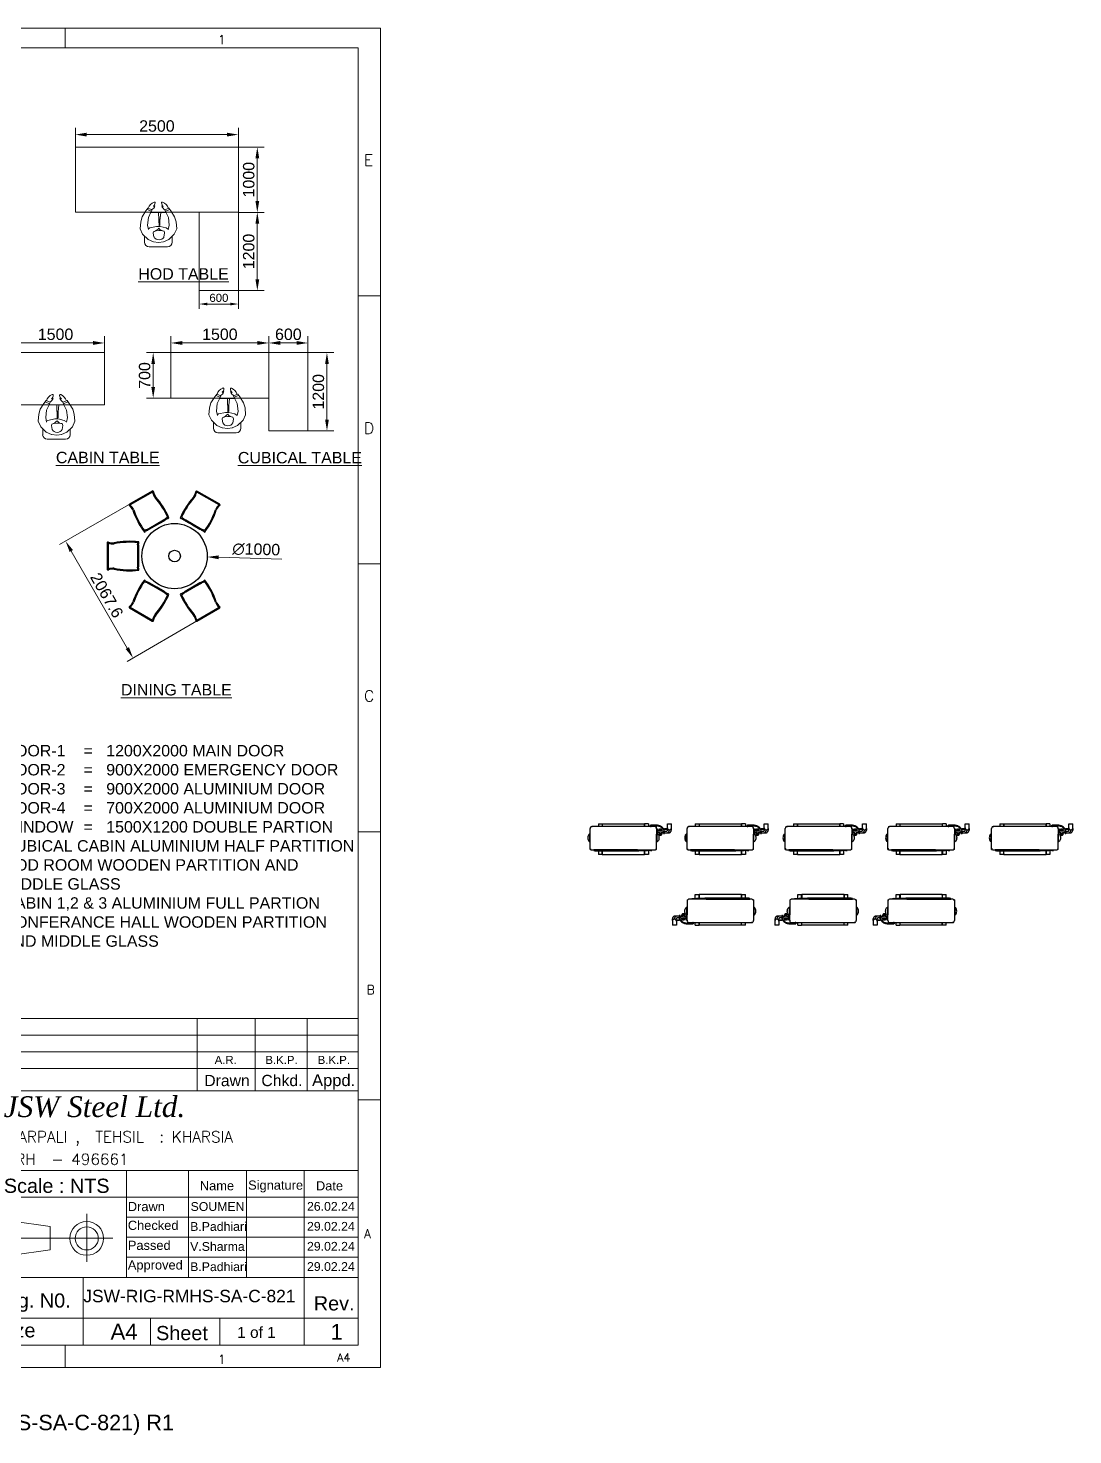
# Model space of a CAD drawing. Header units: millimetres. Extents: x 131588 to 171225, y -200198 to -177978.
# Drawn here: x 155209 to 171225, y -200198 to -178642 of the extents above; entities that cross this region are included whole.
import ezdxf
from ezdxf.enums import TextEntityAlignment as Align

# ---------------------------------------------------------------- set-up
doc = ezdxf.new("R2010")
doc.units = ezdxf.units.MM
doc.header["$MEASUREMENT"] = 0
doc.layers.get('0').update_dxf_attribs({"color": 255, "lineweight": 25})
doc.layers.add('ceco.net 142', color=7, linetype='Continuous')
doc.layers.add('Edges', color=7, linetype='Continuous')
for name, color, linetype, lineweight in [('DIM', 7, 'Continuous', 20), ('DIMLINE', 10, 'Continuous', 18), ('MAIN', 3, 'Continuous', 30), ('TEXT', 4, 'Continuous', 13), ('TEXT-1', 7, 'Continuous', 20)]:
    doc.layers.add(name, color=color, linetype=linetype, lineweight=lineweight)
doc.styles.add('ROMANS', font='romans.shx')
doc.styles.get("Standard").update_dxf_attribs({"font": ''})
doc.styles.add('STYLE3', font='')
doc.styles.get('Standard').set_extended_font_data('Arial')
doc.styles.get('STYLE3').set_extended_font_data('Arial')
doc.dimstyles.new('DIM-50', dxfattribs={"dimscale": 50, "dimtxt": 2.5, "dimasz": 2.5, "dimexe": 1.5, "dimexo": 0.05, "dimgap": 0.6, "dimtad": 1, "dimzin": 9, "dimdsep": 46, "dimtxsty": 'Standard', "dimcen": 0, "dimclrd": 32, "dimclre": 32, "dimadec": 0, "dimazin": 0, "dimtp": 0.1, "dimtm": 0.1, "dimtfac": 0.71, "dimtofl": 0, "dimtmove": 1, "dimatfit": 3, "dimfxl": 1, "dimtolj": 1, "dimtzin": 7, "dimlwd": -1, "dimlwe": -1, "dimarcsym": 1})
doc.dimstyles.new('DIM-50$0', dxfattribs={"dimscale": 50, "dimtxt": 2.5, "dimasz": 2.5, "dimexe": 1.5, "dimexo": 0.05, "dimgap": 0.6, "dimtad": 1, "dimzin": 9, "dimdsep": 46, "dimtxsty": 'Standard', "dimcen": 0, "dimclrd": 32, "dimclre": 32, "dimadec": 0, "dimazin": 0, "dimtp": 0.1, "dimtm": 0.1, "dimtfac": 0.71, "dimtofl": 0, "dimtmove": 1, "dimatfit": 3, "dimfxl": 1, "dimtolj": 1, "dimtzin": 7, "dimlwd": -1, "dimlwe": -1, "dimarcsym": 1})
doc.dimstyles.new('DIM-50$3', dxfattribs={"dimscale": 50, "dimtxt": 2.5, "dimasz": 2.5, "dimexe": 1.5, "dimexo": 0.05, "dimgap": 0.6, "dimtad": 1, "dimzin": 9, "dimdsep": 46, "dimtxsty": 'Standard', "dimcen": 0, "dimclrd": 32, "dimclre": 32, "dimadec": 0, "dimazin": 0, "dimtp": 0.1, "dimtm": 0.1, "dimtfac": 0.71, "dimtofl": 0, "dimtmove": 1, "dimatfit": 3, "dimfxl": 1, "dimtolj": 1, "dimtzin": 7, "dimlwd": -1, "dimlwe": -1, "dimarcsym": 1})

# ---------------------------------------------------------------- blocks, each defined once
blk = doc.blocks.new('A4 SHEET')
at = {"layer": 'DIM'}
for p, q in [((15345.1, 1232.7), (13489.3, 1232.7)), ((15035.8, 1232.7), (15035.8, 1213.4)), ((15345.1, 1232.7), (15318.6, 1232.7)), ((15345.1, 1232.7), (15345.1, 1206.2)), ((15345.1, -79.6), (15345.1, 1232.7)), ((13509.2, 1213.4), (15323, 1213.4)), ((15323, -57.5), (15323, 1213.4)), ((15323, 970.3), (15345.1, 970.3)), ((15323, 707.8), (15345.1, 707.8)), ((15323, 445.4), (15345.1, 445.4)), ((15323, 262.4), (14605.3, 262.4)), ((15165.3, 191.4), (15165.3, 262.4)), ((15222, 191.4), (15222, 262.4)), ((15273.2, 191.4), (15273.2, 262.4)), ((15323, 246), (14605.3, 246)), ((15323, 229.7), (14605.3, 229.7)), ((15323, 213.3), (14605.3, 213.3)), ((15323, 191.4), (14605.3, 191.4)), ((15323, 182.9), (15345.1, 182.9)), ((15135.9, 113.5), (14967.3, 113.5)), ((15096, 8.7), (15096, 113.5)), ((15323, 113.5), (15135.9, 113.5)), ((15156.8, 8.7), (15156.8, 113.5)), ((15213.5, 8.7), (15213.5, 113.5)), ((15270.3, 8.7), (15270.3, 113.5)), ((15323, 87.3), (14967.3, 87.3)), ((15057, 71.2), (15057, 24.1)), ((15021.2, 58.5), (14984.3, 63.8)), ((15021.2, 35.9), (15021.2, 58.5)), ((15323, 67.7), (15096, 67.7)), ((14980.8, 47.2), (15082.7, 47.2)), ((15323, 48.1), (15096, 48.1)), ((15021.2, 35.9), (14984.3, 30.6)), ((15323, 28.6), (15096, 28.6)), ((15323, 8.7), (14967.3, 8.7)), ((15053.6, 8.7), (15053.6, -57.5)), ((15270.3, 8.7), (15270.3, -57.5)), ((15323, -31.3), (14967.3, -31.3)), ((15119.6, -31.3), (15119.6, -57.5)), ((15187.4, -57.5), (15187.4, -31.3)), ((15345.1, -79.6), (15345.1, -53)), ((15323, -57.5), (13509.2, -57.5)), ((15035.8, -57.5), (15035.8, -79.6)), ((13489.3, -79.6), (15345.1, -79.6)), ((15345.1, -79.6), (15318.6, -79.6))]:
    blk.add_line(p, q, dxfattribs=at)
blk.add_lwpolyline([(15323, 177.9), (15323, -57.5), (14605.3, -57.5), (14605.3, 262.4)], dxfattribs=at)
for radius in [16.6, 11.3]:
    blk.add_circle((15057, 47), radius, dxfattribs=at)
at = {"layer": 'DIM', "style": 'ROMANS'}
for s, height, p in [('1', 8.84, (15185.5, 1214.3)), ('E', 11, (15328.8, 1094.5)), ('D', 11, (15328.8, 832)), ('C', 11, (15328.8, 569.6)), ('B', 8.84, (15331.4, 283.5)), ('A', 8.84, (15328.8, 44.7)), ('1', 8.84, (15185.5, -78.6)), ('A4', 7.95, (15302.5, -76.1))]:
    blk.add_text(s, height=height, dxfattribs=at).set_placement(p, align=Align.BOTTOM_LEFT)
at = {"layer": 'DIM'}
for s, height, p in [('Appd.', 11.58, (15277.9, 196.2)), ('Scale : NTS', 13.901, (14975.8, 91.6)), ('Name', 9.01, (15167.9, 94.1)), ('Signature', 9.01, (15215.2, 94.7)), ('Date', 9.01, (15281.7, 94)), ('Drawn', 9.01, (15097.3, 73.7)), ('Checked', 9.01, (15097.3, 55.3)), ('Passed', 9.01, (15097.3, 35.7)), ('Approved', 9.01, (15097.3, 16.5)), ('Drg. N0.', 13.9, (14969, -20.8)), ('Rev.', 13.9, (15279.6, -23.6)), ('Size', 13.9, (14969, -50)), ('A4', 15.45, (15080.4, -52.1)), ('Sheet', 13.9, (15125, -52.7)), ('1 of 1', 10.81, (15204.5, -50.5))]:
    blk.add_text(s, height=height, dxfattribs=at).set_placement(p)
at = {"layer": 'DIM', "ltscale": 100, "insert": (15172.2, 207.2), "char_height": 11.05, "width": 45.462, "attachment_point": 1}
blk.add_mtext('Drawn', dxfattribs=at)
at = {"layer": 'DIM', "ltscale": 100, "insert": (15228.2, 207.2), "char_height": 11.05, "width": 41.762, "attachment_point": 1, "style": 'STYLE3'}
blk.add_mtext('Chkd.', dxfattribs=at)
at = {"layer": 'DIMLINE', "attachment_point": 1}
for s, insert, char_height, width in [('{\\fRomantic|b0|i1|c2|p2;JSW\\fRomantic|b0|i0|c2|p2; \\fRomantic|b0|i1|c2|p2;Steel Ltd.}', (14975.6, 186.2), 20.307, 204.25), ('{\\Fromand|c0; VILLAGE & POST : NAHARPALI ,  TEHSIL  : KHARSIA}', (14814.2, 152), 10.934, 471.047), ('{\\Fromand|c0; RAIGARH  - 496661}', (14939.2, 130), 10.934, 471.047)]:
    blk.add_mtext(s, dxfattribs=dict(at, insert=insert, char_height=char_height, width=width))
blk = doc.blocks.new('rr')
at = {"layer": 'TEXT', "color": 7}
for p, q in [((298029, -105618), (298123, -105618)), ((298150, -105588), (298068, -105672)), ((298235, -105548), (298150, -105588)), ((298235, -105548), (298342, -105558)), ((298342, -105558), (298419, -105581)), ((298419, -105581), (298507, -105638)), ((297959, -105688), (297959, -105970)), ((298034, -105756), (298024, -105833)), ((298034, -105909), (298024, -105833)), ((298068, -105672), (298034, -105754)), ((298108, -105761), (298170, -105751)), ((298170, -105751), (298189, -105757)), ((298290, -105665), (298221, -105679)), ((298247, -105698), (298235, -105676)), ((298270, -105803), (298247, -105698)), ((298270, -105856), (298270, -105803)), ((298270, -105841), (298486, -105833)), ((298406, -105676), (298290, -105665)), ((298382, -105837), (298382, -105855)), ((298488, -105716), (298406, -105676)), ((298486, -105945), (298486, -105716)), ((298525, -105734), (298488, -105716)), ((298532, -105656), (298504, -105724)), ((298507, -105638), (298551, -105669)), ((298551, -105669), (298525, -105734)), ((298029, -106041), (298117, -106041)), ((298068, -105988), (298034, -105906)), ((298150, -106073), (298068, -105988)), ((298108, -105915), (298170, -105925)), ((298170, -105925), (298198, -105916)), ((298290, -105996), (298221, -105982)), ((298225, -105983), (298247, -105949)), ((298247, -105949), (298270, -105856)), ((298270, -105843), (298486, -105866)), ((298359, -105853), (298285, -105853)), ((298406, -105985), (298290, -105996)), ((298488, -105944), (298406, -105985)), ((298419, -106079), (298507, -106022)), ((298525, -105927), (298488, -105944)), ((298532, -106004), (298504, -105937)), ((298507, -106022), (298551, -105991)), ((298551, -105991), (298525, -105927)), ((298235, -106112), (298150, -106073)), ((298235, -106112), (298342, -106103)), ((298342, -106103), (298419, -106079))]:
    blk.add_line(p, q, dxfattribs=at)
for centre, major_axis, start_param, end_param in [((298029, -105688), (49.8, 49.8), 0.785398, 2.356194), ((298155, -105840), (63.7, -63.7), 2.898963, 4.955018), ((297966, -105849), (171, 171), -1.068373, -0.39635), ((298371, -105697), (135, 135), 2.703582, 3.183333), ((298315, -105931), (83.5, 83.5), 1.454362, 2.231901), ((298620, -105679), (73.6, 73.6), 2.838638, 3.585677), ((298505, -105817), (105, 105), -0.421869, 0.489767), ((298572, -105768), (11.6, 11.6), -1.392775, 0.371356), ((298637, -105702), (55.2, 55.2), 3.067512, 3.856448), ((298633, -105768), (8.31, 8.31), 3.856448, 5.861316), ((298029, -105970), (49.8, -49.8), 3.926991, 5.497787), ((298619, -105979), (73.6, -73.6), 2.697508, 3.444547), ((298504, -105841), (105, -105), 5.793418, 6.705054), ((298636, -105956), (55.2, -55.2), 2.426738, 3.215673), ((298571, -105890), (11.6, -11.6), 5.911829, 7.67596), ((298632, -105890), (8.31, -8.31), 0.421869, 2.426738)]:
    blk.add_ellipse(centre, major_axis=major_axis, ratio=1, start_param=start_param, end_param=end_param, dxfattribs=at)
blk = doc.blocks.new('*D627')
at = {"layer": 'Defpoints', "color": 0, "ltscale": 100, "transparency": 16777216}
for p in [(158433, -180274), (155933, -180465), (158433, -180465)]:
    blk.add_point(p, dxfattribs=at)
at = {"layer": 'DIMLINE', "color": 32, "linetype": 'ByBlock', "ltscale": 100, "transparency": 16777216}
for p, q in [((155933, -180461), (155933, -180169)), ((158433, -180461), (158433, -180169)), ((156108, -180274), (158258, -180274))]:
    blk.add_line(p, q, dxfattribs=at)
at = {"layer": 'DIMLINE', "color": 32, "ltscale": 100, "transparency": 16777216}
for points in [[(156108, -180245), (156108, -180303), (155933, -180274)], [(158258, -180245), (158258, -180303), (158433, -180274)]]:
    blk.add_solid(points, dxfattribs=at)
at = {"layer": 'DIMLINE', "color": 0, "ltscale": 100, "transparency": 16777216, "insert": (157183, -180143), "char_height": 175, "attachment_point": 5}
blk.add_mtext('\\A1;2500', dxfattribs=at)
blk = doc.blocks.new('*D628')
at = {"layer": 'Defpoints', "color": 0, "ltscale": 100, "transparency": 16777216}
for p in [(158433, -180465), (158433, -181465), (158722, -181465)]:
    blk.add_point(p, dxfattribs=at)
at = {"layer": 'DIMLINE', "color": 32, "linetype": 'ByBlock', "ltscale": 100, "transparency": 16777216}
for p, q in [((158437, -180465), (158827, -180465)), ((158722, -180640), (158722, -181290)), ((158437, -181465), (158827, -181465))]:
    blk.add_line(p, q, dxfattribs=at)
at = {"layer": 'DIMLINE', "color": 32, "ltscale": 100, "transparency": 16777216}
for points in [[(158693, -180640), (158752, -180640), (158722, -180465)], [(158693, -181290), (158752, -181290), (158722, -181465)]]:
    blk.add_solid(points, dxfattribs=at)
at = {"layer": 'DIMLINE', "color": 0, "ltscale": 100, "transparency": 16777216, "insert": (158591, -180965), "char_height": 175, "attachment_point": 5, "rotation": 90}
blk.add_mtext('\\A1;1000', dxfattribs=at)
blk = doc.blocks.new('*D629')
at = {"layer": 'Defpoints', "color": 0, "ltscale": 100, "transparency": 16777216}
for p in [(158433, -181465), (158433, -182665), (158722, -182665)]:
    blk.add_point(p, dxfattribs=at)
at = {"layer": 'DIMLINE', "color": 32, "linetype": 'ByBlock', "ltscale": 100, "transparency": 16777216}
for p, q in [((158437, -181465), (158827, -181465)), ((158722, -181640), (158722, -182490)), ((158437, -182665), (158827, -182665))]:
    blk.add_line(p, q, dxfattribs=at)
at = {"layer": 'DIMLINE', "color": 32, "ltscale": 100, "transparency": 16777216}
for points in [[(158693, -181640), (158752, -181640), (158722, -181465)], [(158693, -182490), (158752, -182490), (158722, -182665)]]:
    blk.add_solid(points, dxfattribs=at)
at = {"layer": 'DIMLINE', "color": 0, "ltscale": 100, "transparency": 16777216, "insert": (158591, -182065), "char_height": 175, "attachment_point": 5, "rotation": 90}
blk.add_mtext('\\A1;1200', dxfattribs=at)
blk = doc.blocks.new('*D630')
at = {"layer": 'Defpoints', "color": 0, "ltscale": 100, "transparency": 16777216}
for p in [(157833, -182665), (158433, -182665), (157833, -182870)]:
    blk.add_point(p, dxfattribs=at)
at = {"layer": 'DIMLINE', "color": 32, "linetype": 'ByBlock', "ltscale": 100, "transparency": 16777216}
for p, q in [((157833, -182667), (157833, -182945)), ((158433, -182667), (158433, -182945)), ((158308, -182870), (157958, -182870))]:
    blk.add_line(p, q, dxfattribs=at)
at = {"layer": 'DIMLINE', "color": 32, "ltscale": 100, "transparency": 16777216}
for points in [[(157958, -182849), (157958, -182891), (157833, -182870)], [(158308, -182849), (158308, -182891), (158433, -182870)]]:
    blk.add_solid(points, dxfattribs=at)
at = {"layer": 'DIMLINE', "color": 0, "ltscale": 100, "transparency": 16777216, "insert": (158133, -182776), "char_height": 125, "attachment_point": 5}
blk.add_mtext('\\A1;600', dxfattribs=at)
blk = doc.blocks.new('*D634')
at = {"layer": 'Defpoints', "color": 0, "ltscale": 100, "transparency": 16777216}
for p in [(154879, -183615), (156379, -183467), (156379, -183615)]:
    blk.add_point(p, dxfattribs=at)
at = {"layer": 'DIMLINE', "color": 32, "linetype": 'ByBlock', "ltscale": 100, "transparency": 16777216}
for p, q in [((154879, -183611), (154879, -183362)), ((156379, -183611), (156379, -183362)), ((155054, -183467), (156204, -183467))]:
    blk.add_line(p, q, dxfattribs=at)
at = {"layer": 'DIMLINE', "color": 32, "ltscale": 100, "transparency": 16777216}
for points in [[(155054, -183437), (155054, -183496), (154879, -183467)], [(156204, -183437), (156204, -183496), (156379, -183467)]]:
    blk.add_solid(points, dxfattribs=at)
at = {"layer": 'DIMLINE', "color": 0, "ltscale": 100, "transparency": 16777216, "insert": (155629, -183335), "char_height": 175, "attachment_point": 5}
blk.add_mtext('\\A1;1500', dxfattribs=at)
blk = doc.blocks.new('*D636')
at = {"layer": 'Defpoints', "color": 0, "ltscale": 100, "transparency": 16777216}
for p in [(159498, -183615), (159498, -184815), (159790, -184815)]:
    blk.add_point(p, dxfattribs=at)
at = {"layer": 'DIMLINE', "color": 32, "linetype": 'ByBlock', "ltscale": 100, "transparency": 16777216}
for p, q in [((159502, -183615), (159895, -183615)), ((159790, -183790), (159790, -184640)), ((159502, -184815), (159895, -184815))]:
    blk.add_line(p, q, dxfattribs=at)
at = {"layer": 'DIMLINE', "color": 32, "ltscale": 100, "transparency": 16777216}
for points in [[(159761, -183790), (159819, -183790), (159790, -183615)], [(159761, -184640), (159819, -184640), (159790, -184815)]]:
    blk.add_solid(points, dxfattribs=at)
at = {"layer": 'DIMLINE', "color": 0, "ltscale": 100, "transparency": 16777216, "insert": (159659, -184215), "char_height": 175, "attachment_point": 5, "rotation": 90}
blk.add_mtext('\\A1;1200', dxfattribs=at)
blk = doc.blocks.new('*D637')
at = {"layer": 'Defpoints', "color": 0, "ltscale": 100, "transparency": 16777216}
for p in [(158898, -183467), (158898, -183615), (159498, -183615)]:
    blk.add_point(p, dxfattribs=at)
at = {"layer": 'DIMLINE', "color": 32, "linetype": 'ByBlock', "ltscale": 100, "transparency": 16777216}
for p, q in [((158898, -183611), (158898, -183362)), ((159498, -183611), (159498, -183362)), ((159323, -183467), (159073, -183467))]:
    blk.add_line(p, q, dxfattribs=at)
at = {"layer": 'DIMLINE', "color": 32, "ltscale": 100, "transparency": 16777216}
for points in [[(159073, -183437), (159073, -183496), (158898, -183467)], [(159323, -183437), (159323, -183496), (159498, -183467)]]:
    blk.add_solid(points, dxfattribs=at)
at = {"layer": 'DIMLINE', "color": 0, "ltscale": 100, "transparency": 16777216, "insert": (159198, -183335), "char_height": 175, "attachment_point": 5}
blk.add_mtext('\\A1;600', dxfattribs=at)
blk = doc.blocks.new('*D638')
at = {"layer": 'Defpoints', "color": 0, "ltscale": 100, "transparency": 16777216}
for p in [(157398, -183467), (157398, -183615), (158898, -183615)]:
    blk.add_point(p, dxfattribs=at)
at = {"layer": 'DIMLINE', "color": 32, "linetype": 'ByBlock', "ltscale": 100, "transparency": 16777216}
for p, q in [((157398, -183611), (157398, -183362)), ((158898, -183611), (158898, -183362)), ((158723, -183467), (157573, -183467))]:
    blk.add_line(p, q, dxfattribs=at)
at = {"layer": 'DIMLINE', "color": 32, "ltscale": 100, "transparency": 16777216}
for points in [[(157573, -183437), (157573, -183496), (157398, -183467)], [(158723, -183437), (158723, -183496), (158898, -183467)]]:
    blk.add_solid(points, dxfattribs=at)
at = {"layer": 'DIMLINE', "color": 0, "ltscale": 100, "transparency": 16777216, "insert": (158148, -183335), "char_height": 175, "attachment_point": 5}
blk.add_mtext('\\A1;1500', dxfattribs=at)
blk = doc.blocks.new('*D639')
at = {"layer": 'Defpoints', "color": 0, "ltscale": 100, "transparency": 16777216}
for p in [(157398, -183615), (157126, -184315), (157398, -184315)]:
    blk.add_point(p, dxfattribs=at)
at = {"layer": 'DIMLINE', "color": 32, "linetype": 'ByBlock', "ltscale": 100, "transparency": 16777216}
for p, q in [((157395, -183615), (157021, -183615)), ((157126, -183790), (157126, -184140)), ((157395, -184315), (157021, -184315))]:
    blk.add_line(p, q, dxfattribs=at)
at = {"layer": 'DIMLINE', "color": 32, "ltscale": 100, "transparency": 16777216}
for points in [[(157097, -183790), (157155, -183790), (157126, -183615)], [(157097, -184140), (157155, -184140), (157126, -184315)]]:
    blk.add_solid(points, dxfattribs=at)
at = {"layer": 'DIMLINE', "color": 0, "ltscale": 100, "transparency": 16777216, "insert": (156995, -183965), "char_height": 175, "attachment_point": 5, "rotation": 90}
blk.add_mtext('\\A1;700', dxfattribs=at)
blk = doc.blocks.new('*D670')
at = {"layer": 'Defpoints', "color": 0, "ltscale": 100, "transparency": 16777216}
for p in [(156955, -186718), (157954, -186746)]:
    blk.add_point(p, dxfattribs=at)
at = {"layer": 'DIMLINE', "color": 32, "linetype": 'ByBlock', "ltscale": 100, "transparency": 16777216}
blk.add_line((159100, -186778), (158129, -186751), dxfattribs=at)
at = {"layer": 'DIMLINE', "color": 32, "ltscale": 100, "transparency": 16777216}
blk.add_solid([(158130, -186722), (158128, -186780), (157954, -186746)], dxfattribs=at)
at = {"layer": 'DIMLINE', "color": 0, "ltscale": 100, "transparency": 16777216, "insert": (158706, -186631), "char_height": 175, "attachment_point": 5, "rotation": 358.4104}
blk.add_mtext('\\A1;∅1000', dxfattribs=at)
blk = doc.blocks.new('*D671')
at = {"layer": 'Defpoints', "color": 0, "ltscale": 100, "transparency": 16777216}
for p in [(156787, -185924), (155783, -186503), (157821, -187714)]:
    blk.add_point(p, dxfattribs=at)
at = {"layer": 'DIMLINE', "color": 32, "linetype": 'ByBlock', "ltscale": 100, "transparency": 16777216}
for p, q in [((156784, -185925), (155692, -186556)), ((156729, -188142), (155871, -186655)), ((157818, -187716), (156726, -188346))]:
    blk.add_line(p, q, dxfattribs=at)
at = {"layer": 'DIMLINE', "color": 32, "ltscale": 100, "transparency": 16777216}
for points in [[(155896, -186640), (155845, -186669), (155783, -186503)], [(156755, -188128), (156704, -188157), (156817, -188294)]]:
    blk.add_solid(points, dxfattribs=at)
at = {"layer": 'DIMLINE', "color": 0, "ltscale": 100, "transparency": 16777216, "insert": (156414, -187333), "char_height": 175, "attachment_point": 5, "rotation": 300}
blk.add_mtext('\\A1;2067.6', dxfattribs=at)
blk = doc.blocks.new('Condenser With Base pl')
at = {"layer": 'Edges'}
for p, q in [((161, 278), (157, 274)), ((166, 279), (161, 278)), ((166, 275), (166, 279)), ((166, 279), (170, 279)), ((166, 270), (166, 275)), ((166, 275), (170, 275)), ((171, 339), (170, 334)), ((170, 279), (170, 334)), ((170, 275), (170, 279)), ((170, 270), (170, 275)), ((173, 344), (171, 339)), ((176, 348), (173, 344)), ((176, 354), (176, 348)), ((176, 354), (190, 354)), ((180, 351), (176, 348)), ((176, 348), (176, 348)), ((185, 353), (180, 351)), ((190, 354), (185, 353)), ((250, 354), (190, 354)), ((250, 379), (287, 379)), ((250, 379), (250, 354)), ((287, 354), (250, 354)), ((287, 379), (287, 354)), ((288, 354), (287, 354)), ((288, 379), (702, 379)), ((288, 379), (288, 354)), ((702, 354), (288, 354)), ((702, 379), (702, 354)), ((703, 354), (702, 354)), ((740, 379), (703, 379)), ((703, 354), (703, 379)), ((740, 354), (703, 354)), ((740, 379), (740, 354)), ((759, 354), (740, 354)), ((759, 364), (760, 365)), ((759, 364), (759, 364)), ((759, 363), (759, 364)), ((759, 364), (759, 354)), ((760, 362), (759, 363)), ((759, 354), (765, 354)), ((760, 365), (761, 366)), ((760, 365), (760, 365)), ((760, 361), (760, 362)), ((761, 360), (760, 361)), ((760, 361), (760, 361)), ((760, 361), (761, 361)), ((761, 366), (761, 366)), ((828, 366), (761, 366)), ((761, 361), (761, 360)), ((761, 360), (761, 360)), ((761, 360), (762, 360)), ((762, 360), (761, 360)), ((762, 366), (763, 365)), ((762, 359), (762, 360)), ((762, 360), (763, 360)), ((762, 360), (762, 360)), ((763, 359), (762, 359)), ((763, 359), (763, 360)), ((763, 360), (763, 360)), ((763, 360), (764, 360)), ((763, 360), (765, 360)), ((765, 360), (765, 354)), ((765, 360), (765, 360)), ((828, 360), (765, 360)), ((800, 354), (765, 354)), ((814, 354), (800, 354)), ((805, 353), (800, 354)), ((810, 351), (805, 353)), ((814, 348), (810, 351)), ((814, 354), (814, 348)), ((817, 344), (814, 348)), ((814, 348), (814, 348)), ((819, 339), (817, 344)), ((820, 334), (819, 339)), ((820, 329), (820, 334)), ((820, 329), (828, 329)), ((820, 329), (820, 279)), ((820, 275), (820, 279)), ((820, 279), (824, 279)), ((820, 270), (820, 275)), ((824, 275), (820, 275)), ((824, 275), (824, 279)), ((824, 279), (829, 278)), ((824, 270), (824, 275)), ((828, 366), (828, 366)), ((828, 365), (828, 366)), ((828, 366), (833, 366)), ((828, 364), (828, 365)), ((828, 365), (828, 365)), ((828, 364), (828, 364)), ((828, 363), (828, 364)), ((828, 362), (828, 363)), ((828, 361), (828, 362)), ((828, 361), (828, 361)), ((828, 360), (828, 361)), ((828, 360), (828, 360)), ((828, 360), (828, 360)), ((828, 360), (828, 360)), ((828, 360), (832, 360)), ((828, 329), (829, 329)), ((829, 329), (829, 329)), ((829, 329), (829, 328)), ((829, 328), (830, 328)), ((829, 278), (830, 277)), ((830, 328), (830, 327)), ((830, 327), (830, 327)), ((830, 319), (830, 327)), ((830, 319), (830, 319)), ((830, 317), (830, 319)), ((830, 317), (830, 317)), ((830, 308), (830, 317)), ((848, 308), (830, 308)), ((830, 308), (830, 290)), ((830, 281), (830, 290)), ((848, 290), (830, 290)), ((830, 281), (830, 281)), ((830, 279), (830, 281)), ((830, 279), (830, 279)), ((830, 277), (830, 279)), ((830, 277), (833, 274)), ((832, 360), (837, 359)), ((833, 366), (837, 365)), ((837, 365), (842, 364)), ((837, 359), (841, 358)), ((841, 358), (844, 357)), ((842, 364), (846, 363)), ((843, 320), (843, 321)), ((843, 321), (844, 321)), ((843, 315), (843, 320)), ((843, 315), (844, 314)), ((843, 315), (843, 315)), ((843, 283), (843, 277)), ((843, 283), (844, 283)), ((843, 283), (843, 283)), ((843, 277), (843, 277)), ((843, 277), (844, 277)), ((844, 357), (848, 356)), ((844, 321), (850, 329)), ((848, 309), (844, 314)), ((848, 289), (844, 283)), ((844, 277), (850, 268)), ((846, 363), (850, 362)), ((848, 356), (852, 355)), ((848, 322), (849, 324)), ((848, 321), (848, 322)), ((848, 322), (848, 322)), ((848, 321), (849, 320)), ((848, 309), (848, 308)), ((850, 306), (848, 309)), ((848, 308), (848, 305)), ((851, 290), (848, 290)), ((848, 289), (848, 290)), ((848, 283), (848, 289)), ((849, 282), (848, 283)), ((849, 324), (850, 325)), ((849, 324), (849, 324)), ((849, 320), (850, 318)), ((850, 280), (849, 282)), ((850, 362), (855, 360)), ((850, 329), (851, 329)), ((850, 325), (851, 327)), ((850, 325), (850, 325)), ((850, 318), (851, 317)), ((850, 306), (851, 306)), ((851, 279), (850, 280)), ((851, 329), (864, 329)), ((851, 327), (853, 328)), ((851, 327), (851, 327)), ((851, 317), (853, 316)), ((864, 306), (851, 306)), ((853, 278), (851, 279)), ((852, 355), (856, 353)), ((853, 328), (855, 328)), ((853, 316), (855, 315)), ((855, 277), (853, 278)), ((855, 360), (859, 358)), ((855, 328), (857, 329)), ((855, 315), (857, 315)), ((855, 292), (857, 292)), ((857, 277), (855, 277)), ((856, 353), (859, 351)), ((857, 329), (860, 328)), ((857, 315), (860, 315)), ((857, 292), (860, 292)), ((860, 277), (857, 277)), ((859, 358), (862, 356)), ((859, 351), (863, 349)), ((860, 328), (862, 328)), ((860, 315), (862, 316)), ((862, 278), (860, 277)), ((862, 356), (866, 354)), ((862, 328), (864, 327)), ((862, 316), (864, 317)), ((864, 279), (862, 278)), ((863, 349), (864, 348)), ((866, 290), (863, 290)), ((864, 348), (865, 347)), ((864, 329), (864, 329)), ((864, 329), (871, 321)), ((864, 327), (864, 327)), ((864, 327), (865, 325)), ((864, 317), (865, 318)), ((866, 309), (864, 306)), ((864, 306), (864, 306)), ((865, 280), (864, 279)), ((864, 268), (871, 277)), ((865, 347), (866, 346)), ((865, 325), (866, 324)), ((865, 325), (865, 325)), ((865, 318), (866, 320)), ((866, 282), (865, 280)), ((866, 354), (868, 353)), ((866, 346), (867, 345)), ((866, 324), (866, 324)), ((866, 324), (866, 322)), ((866, 321), (866, 322)), ((866, 322), (866, 322)), ((866, 320), (866, 321)), ((871, 314), (866, 309)), ((866, 309), (866, 308)), ((888, 308), (866, 308)), ((866, 308), (866, 305)), ((866, 289), (866, 290)), ((888, 290), (866, 290)), ((871, 283), (866, 289)), ((866, 283), (866, 289)), ((866, 283), (866, 282)), ((867, 345), (868, 344)), ((868, 353), (869, 352)), ((868, 344), (869, 343)), ((869, 352), (870, 351)), ((869, 343), (870, 342)), ((870, 351), (871, 350)), ((870, 342), (871, 341)), ((871, 350), (872, 348)), ((871, 341), (872, 340)), ((871, 321), (871, 321)), ((871, 321), (871, 320)), ((871, 315), (871, 320)), ((871, 315), (871, 314)), ((871, 315), (871, 315)), ((871, 283), (871, 283)), ((871, 283), (871, 283)), ((871, 283), (871, 277)), ((871, 277), (871, 277)), ((871, 277), (871, 277)), ((872, 348), (873, 347)), ((872, 340), (872, 339)), ((872, 339), (873, 338)), ((873, 347), (874, 346)), ((873, 338), (874, 337)), ((874, 346), (875, 345)), ((874, 337), (876, 334)), ((875, 345), (876, 344)), ((876, 344), (877, 343)), ((876, 334), (878, 332)), ((877, 343), (878, 341)), ((878, 341), (879, 340)), ((878, 332), (880, 330)), ((879, 340), (880, 338)), ((880, 338), (882, 336)), ((880, 330), (882, 329)), ((882, 336), (883, 335)), ((882, 329), (885, 327)), ((883, 335), (885, 334)), ((885, 334), (887, 333)), ((885, 327), (887, 326)), ((887, 333), (889, 332)), ((887, 326), (890, 325)), ((888, 312), (888, 312)), ((888, 312), (889, 312)), ((888, 311), (888, 312)), ((888, 311), (888, 311)), ((888, 311), (888, 308)), ((888, 308), (888, 308)), ((888, 290), (888, 308)), ((888, 286), (888, 290)), ((888, 286), (888, 286)), ((888, 286), (889, 285)), ((888, 286), (888, 286)), ((888, 286), (888, 286)), ((889, 332), (891, 331)), ((889, 312), (897, 312)), ((889, 312), (889, 312)), ((889, 312), (889, 312)), ((889, 285), (897, 285)), ((889, 285), (889, 285)), ((889, 285), (889, 285)), ((890, 325), (893, 325)), ((891, 331), (893, 331)), ((893, 331), (896, 331)), ((893, 325), (896, 325)), ((895, 329), (895, 330)), ((895, 330), (896, 330)), ((895, 328), (895, 329)), ((895, 328), (895, 328)), ((895, 327), (895, 328)), ((895, 326), (895, 327)), ((895, 326), (895, 326)), ((895, 325), (895, 326)), ((895, 325), (895, 325)), ((896, 325), (895, 325)), ((896, 331), (896, 331)), ((896, 331), (896, 331)), ((896, 331), (896, 331)), ((896, 330), (896, 331)), ((926, 331), (896, 331)), ((896, 325), (896, 325)), ((896, 325), (896, 325)), ((926, 325), (896, 325)), ((897, 312), (898, 312)), ((897, 312), (897, 312)), ((898, 285), (897, 285)), ((897, 285), (897, 285)), ((898, 312), (898, 312)), ((898, 312), (898, 311)), ((898, 312), (898, 312)), ((898, 311), (898, 311)), ((898, 311), (898, 308)), ((898, 308), (916, 308)), ((898, 290), (898, 308)), ((898, 290), (917, 290)), ((898, 286), (898, 290)), ((898, 285), (898, 286)), ((898, 286), (898, 286)), ((898, 286), (898, 286)), ((898, 286), (898, 286)), ((916, 308), (918, 308)), ((917, 290), (920, 290)), ((917, 290), (936, 290)), ((918, 308), (919, 308)), ((919, 308), (920, 309)), ((920, 309), (921, 309)), ((920, 290), (924, 291)), ((921, 309), (922, 310)), ((922, 310), (923, 311)), ((923, 311), (924, 312)), ((924, 312), (925, 313)), ((924, 291), (927, 292)), ((925, 379), (964, 379)), ((925, 339), (925, 379)), ((925, 339), (925, 334)), ((925, 334), (926, 333)), ((925, 314), (926, 315)), ((925, 313), (925, 314)), ((926, 333), (927, 331)), ((926, 333), (926, 331)), ((926, 331), (926, 331)), ((927, 331), (926, 331)), ((926, 325), (926, 325)), ((926, 325), (926, 318)), ((932, 325), (926, 325)), ((926, 316), (926, 318)), ((926, 315), (926, 316)), ((927, 331), (927, 330)), ((927, 330), (931, 326)), ((927, 292), (930, 293)), ((930, 293), (933, 295)), ((931, 326), (932, 325)), ((932, 325), (935, 323)), ((933, 295), (936, 298)), ((935, 323), (939, 321)), ((936, 298), (938, 301)), ((936, 290), (939, 290)), ((938, 301), (940, 304)), ((939, 321), (944, 321)), ((939, 290), (943, 291)), ((940, 304), (942, 307)), ((942, 307), (943, 310)), ((943, 310), (944, 312)), ((943, 291), (946, 292)), ((944, 321), (945, 321)), ((944, 317), (944, 321)), ((944, 314), (944, 317)), ((944, 314), (945, 315)), ((944, 313), (944, 314)), ((944, 312), (944, 314)), ((944, 312), (944, 313)), ((945, 321), (945, 321)), ((945, 321), (950, 321)), ((945, 318), (945, 321)), ((945, 316), (945, 318)), ((945, 315), (945, 316)), ((946, 292), (949, 293)), ((949, 293), (952, 295)), ((950, 321), (954, 323)), ((952, 295), (955, 298)), ((954, 323), (959, 326)), ((955, 298), (957, 301)), ((957, 301), (959, 304)), ((959, 326), (962, 330)), ((959, 304), (961, 307)), ((961, 307), (962, 310)), ((962, 330), (963, 333)), ((962, 310), (963, 314)), ((963, 333), (964, 334)), ((963, 333), (963, 317)), ((963, 314), (963, 317)), ((964, 339), (964, 379)), ((964, 334), (964, 339)), ((148, 251), (147, 242)), ((147, 242), (148, 232)), ((150, 261), (148, 251)), ((148, 232), (150, 223)), ((153, 268), (150, 261)), ((150, 223), (153, 215)), ((157, 274), (153, 268)), ((153, 215), (157, 209)), ((157, 209), (161, 206)), ((161, 206), (166, 204)), ((166, 264), (166, 270)), ((166, 270), (170, 270)), ((166, 257), (166, 264)), ((166, 264), (170, 264)), ((166, 250), (166, 257)), ((166, 257), (170, 257)), ((166, 242), (166, 250)), ((166, 250), (170, 250)), ((166, 242), (170, 242)), ((166, 234), (166, 242)), ((166, 226), (166, 234)), ((166, 234), (170, 234)), ((166, 219), (166, 226)), ((166, 226), (170, 226)), ((166, 213), (166, 219)), ((166, 219), (170, 219)), ((166, 208), (166, 213)), ((166, 213), (170, 213)), ((166, 204), (166, 208)), ((166, 208), (170, 208)), ((170, 204), (166, 204)), ((170, 264), (170, 270)), ((170, 257), (170, 264)), ((170, 250), (170, 257)), ((170, 242), (170, 250)), ((170, 234), (170, 242)), ((170, 226), (170, 234)), ((170, 219), (170, 226)), ((170, 213), (170, 219)), ((170, 208), (170, 213)), ((170, 204), (170, 208)), ((170, 144), (170, 204)), ((171, 139), (170, 144)), ((170, 130), (170, 144)), ((171, 139), (173, 134)), ((817, 134), (819, 139)), ((819, 139), (820, 144)), ((820, 264), (820, 270)), ((824, 270), (820, 270)), ((820, 257), (820, 264)), ((824, 264), (820, 264)), ((820, 250), (820, 257)), ((824, 257), (820, 257)), ((820, 242), (820, 250)), ((824, 250), (820, 250)), ((820, 234), (820, 242)), ((824, 242), (820, 242)), ((820, 226), (820, 234)), ((824, 234), (820, 234)), ((820, 219), (820, 226)), ((824, 226), (820, 226)), ((820, 213), (820, 219)), ((824, 219), (820, 219)), ((820, 208), (820, 213)), ((824, 213), (820, 213)), ((820, 204), (820, 208)), ((824, 208), (820, 208)), ((820, 144), (820, 204)), ((824, 204), (820, 204)), ((820, 130), (820, 144)), ((824, 264), (824, 270)), ((824, 257), (824, 264)), ((824, 250), (824, 257)), ((824, 242), (824, 250)), ((824, 234), (824, 242)), ((824, 226), (824, 234)), ((824, 219), (824, 226)), ((824, 213), (824, 219)), ((824, 208), (824, 213)), ((824, 204), (824, 208)), ((829, 206), (824, 204)), ((833, 209), (829, 206)), ((833, 274), (837, 268)), ((837, 215), (833, 209)), ((837, 268), (840, 261)), ((840, 223), (837, 215)), ((840, 261), (842, 251)), ((842, 232), (840, 223)), ((842, 251), (843, 242)), ((843, 242), (842, 232)), ((850, 268), (851, 268)), ((851, 268), (864, 268)), ((864, 268), (864, 268)), ((170, 130), (176, 130)), ((173, 134), (176, 130)), ((176, 130), (180, 126)), ((176, 130), (176, 130)), ((180, 126), (185, 124)), ((185, 124), (190, 124)), ((190, 124), (205, 124)), ((205, 124), (205, 119)), ((599, 124), (205, 124)), ((205, 119), (217, 119)), ((217, 119), (217, 114)), ((587, 119), (217, 119)), ((217, 114), (250, 114)), ((250, 114), (250, 79)), ((250, 114), (287, 114)), ((287, 79), (250, 79)), ((287, 114), (287, 85)), ((287, 114), (288, 114)), ((288, 85), (287, 85)), ((287, 85), (287, 79)), ((288, 79), (287, 79)), ((288, 85), (288, 114)), ((288, 114), (587, 114)), ((288, 85), (288, 79)), ((288, 79), (702, 79)), ((587, 119), (587, 116)), ((599, 119), (587, 119)), ((587, 116), (587, 114)), ((587, 116), (646, 116)), ((599, 124), (599, 119)), ((634, 124), (599, 124)), ((634, 124), (634, 120)), ((634, 124), (774, 124)), ((646, 120), (634, 120)), ((646, 120), (646, 116)), ((646, 120), (700, 120)), ((700, 116), (646, 116)), ((700, 120), (700, 116)), ((703, 120), (700, 120)), ((700, 116), (702, 116)), ((702, 85), (702, 116)), ((703, 85), (702, 85)), ((702, 79), (702, 85)), ((703, 79), (702, 79)), ((703, 120), (703, 85)), ((703, 120), (713, 120)), ((703, 85), (703, 79)), ((740, 79), (703, 79)), ((713, 120), (716, 120)), ((713, 120), (713, 117)), ((713, 117), (716, 117)), ((716, 120), (727, 120)), ((716, 120), (716, 117)), ((716, 117), (727, 117)), ((727, 120), (727, 117)), ((727, 120), (730, 120)), ((730, 120), (730, 117)), ((759, 120), (730, 120)), ((740, 117), (730, 117)), ((740, 117), (740, 79)), ((759, 117), (740, 117)), ((759, 120), (761, 120)), ((759, 120), (759, 117)), ((759, 117), (761, 117)), ((761, 120), (761, 117)), ((761, 120), (774, 120)), ((774, 124), (800, 124)), ((774, 124), (774, 120)), ((800, 124), (805, 124)), ((805, 124), (810, 126)), ((810, 126), (814, 130)), ((814, 130), (817, 134)), ((820, 130), (814, 130)), ((814, 130), (814, 130))]:
    blk.add_line(p, q, dxfattribs=at)

msp = doc.modelspace()

# ---------------------------------------------------------------- linework, layer by layer
at = {"layer": 'ceco.net 142'}
for p, q in [((157111.413, -185736.432), (156763.426, -185937.342)), ((157116.08, -185750.539), (156773.31, -185948.437)), ((158135.329, -185948.437), (157792.56, -185750.539)), ((158145.213, -185937.342), (157797.226, -185736.432)), ((156420.52, -186531.274), (156420.52, -186933.094)), ((156435.07, -186534.286), (156435.07, -186930.082)), ((156763.426, -187527.026), (157111.413, -187727.936)), ((156773.31, -187515.931), (157116.08, -187713.829)), ((157792.56, -187713.829), (158135.329, -187515.931)), ((157797.226, -187727.936), (158145.213, -187527.026))]:
    msp.add_line(p, q, dxfattribs=at)
for points in [[(157059.422, -186308.291), (157172.044, -186243.269), (157284.667, -186178.246)], [(157066.697, -186320.893), (157179.32, -186255.87), (157291.942, -186190.847)], [(157616.697, -186190.847), (157729.32, -186255.87), (157841.942, -186320.893)], [(157623.972, -186178.246), (157736.595, -186243.269), (157849.217, -186308.291)], [(156889.769, -186862.229), (156889.769, -186732.184), (156889.769, -186602.139)], [(156904.32, -186862.229), (156904.32, -186732.184), (156904.32, -186602.139)], [(157284.667, -187286.122), (157172.044, -187221.099), (157059.422, -187156.076)], [(157291.942, -187273.521), (157179.32, -187208.498), (157066.697, -187143.475)], [(157841.942, -187143.475), (157729.32, -187208.498), (157616.697, -187273.521)], [(157849.217, -187156.076), (157736.595, -187221.099), (157623.972, -187286.122)]]:
    msp.add_lwpolyline(points, dxfattribs=at)
for radius in [500, 88.798]:
    msp.add_circle((157454.32, -186732.184), radius, dxfattribs=at)
for centre, radius, start, end in [((157117.746, -185747.326), 12.601, 358.5000674, 120.1707765), ((157342.201, -185702.493), 231.169, 191.9958305, 215.6450433), ((157342.201, -185702.493), 216.619, 192.0338819, 215.4486706), ((157566.439, -185702.493), 216.619, 324.5513295, 347.9661181), ((157566.439, -185702.493), 231.169, 324.3549566, 348.0041688), ((157790.893, -185747.326), 12.601, 59.8292234, 181.4999325), ((156769.694, -185948.273), 12.601, 119.8292234, 241.4999325), ((156618.64, -186120.24), 216.619, 24.5513295, 47.9661181), ((156618.64, -186120.24), 231.169, 24.3549566, 48.0041688), ((157935.767, -185656.854), 1166.136, 198.3982201, 216.284115), ((156282.333, -186611.464), 1166.136, 23.7158847, 41.6017799), ((156282.333, -186611.464), 1180.686, 23.163747, 41.5643299), ((158626.306, -186611.464), 1180.686, 138.4356701, 156.836253), ((158626.306, -186611.464), 1166.136, 138.3982201, 156.284115), ((156972.873, -185656.854), 1166.136, 323.7158847, 341.6017799), ((158289.999, -186120.24), 231.169, 131.9958305, 155.6450433), ((158289.999, -186120.24), 216.619, 132.0338819, 155.4486706), ((158138.945, -185948.273), 12.601, 298.5000674, 60.1707765), ((157935.767, -185656.854), 1180.686, 198.4356701, 216.836253), ((157047.372, -185776.806), 466.328, 300.569918, 306.8898655), ((157047.372, -185776.806), 480.879, 300.569918, 307.0295707), ((157345.947, -186168.717), 26.583, 81.2531455, 134.5467157), ((157345.947, -186168.717), 12.033, 93.4625004, 138.2463947), ((157349.258, -186134.873), 22.203, 259.5236201, 326.8038743), ((157559.382, -186134.873), 22.203, 213.1961257, 280.4763799), ((157562.692, -186168.717), 26.583, 45.4532843, 98.7468312), ((157562.692, -186168.717), 12.033, 41.7536054, 86.5374996), ((157861.267, -185776.806), 480.879, 232.9704293, 239.430082), ((157861.267, -185776.806), 466.328, 233.1101345, 239.430082), ((156972.873, -185656.854), 1180.686, 323.163747, 341.5643299), ((156989.564, -186342.542), 22.203, 273.1961257, 340.4763799), ((157020.529, -186356.597), 26.583, 105.4532843, 158.7468312), ((157020.529, -186356.597), 12.033, 101.7536054, 146.5374996), ((156830.412, -185902.068), 466.328, 293.1101345, 299.430082), ((156830.412, -185902.068), 480.879, 292.9704293, 299.430082), ((158078.227, -185902.068), 480.879, 240.569918, 247.0295707), ((158078.227, -185902.068), 466.328, 240.569918, 246.8898655), ((157888.11, -186356.597), 12.033, 33.4625004, 78.2463947), ((157888.11, -186356.597), 26.583, 21.2531455, 74.5467157), ((157919.075, -186342.542), 22.203, 199.5236201, 266.8038743), ((156433.12, -186531.236), 12.601, 58.5000674, 180.1707765), ((156506.521, -186314.436), 231.169, 251.9958305, 275.6450433), ((156506.521, -186314.436), 216.619, 252.0338819, 275.4486706), ((156763.78, -187686.794), 1180.686, 83.163747, 101.5643299), ((156763.78, -187686.794), 1166.136, 83.7158847, 101.6017799), ((156912.157, -186544.304), 26.583, 141.2531455, 194.5467157), ((156423.465, -186606.922), 466.328, 0.569918, 6.8898655), ((156912.157, -186544.304), 12.033, 153.4625004, 198.2463947), ((156423.465, -186606.922), 480.879, 0.569918, 7.0295707), ((156884.502, -186524.515), 22.203, 319.5236201, 26.8038743), ((156423.465, -186857.446), 466.328, 353.1101345, 359.430082), ((156423.465, -186857.446), 480.879, 352.9704293, 359.430082), ((156433.12, -186933.132), 12.601, 179.8292234, 301.4999325), ((156506.521, -187149.932), 231.169, 84.3549566, 108.0041688), ((156506.521, -187149.932), 216.619, 84.5513295, 107.9661181), ((156763.78, -185777.574), 1180.686, 258.4356701, 276.836253), ((156763.78, -185777.574), 1166.136, 258.3982201, 276.284115), ((157935.767, -187807.514), 1180.686, 143.163747, 161.5643299), ((156912.157, -186920.064), 26.583, 165.4532843, 218.7468312), ((156912.157, -186920.064), 12.033, 161.7536054, 206.5374996), ((156884.502, -186939.853), 22.203, 333.1961257, 40.4763799), ((156989.564, -187121.826), 22.203, 19.5236201, 86.8038743), ((157919.075, -187121.826), 22.203, 93.1961257, 160.4763799), ((156972.873, -187807.514), 1180.686, 18.4356701, 36.836253), ((157935.767, -187807.514), 1166.136, 143.7158847, 161.6017799), ((157020.529, -187107.771), 26.583, 201.2531455, 254.5467157), ((157020.529, -187107.771), 12.033, 213.4625004, 258.2463947), ((156830.412, -187562.3), 466.328, 60.569918, 66.8898655), ((156830.412, -187562.3), 480.879, 60.569918, 67.0295707), ((156282.333, -186852.904), 1180.686, 318.4356701, 336.836253), ((157047.372, -187687.562), 466.328, 53.1101345, 59.430082), ((157047.372, -187687.562), 480.879, 52.9704293, 59.430082), ((157345.947, -187295.651), 26.583, 225.4532843, 278.7468312), ((157345.947, -187295.651), 12.033, 221.7536054, 266.5374996), ((157349.258, -187329.495), 22.203, 33.1961257, 100.4763799), ((157559.382, -187329.495), 22.203, 79.5236201, 146.8038743), ((158626.306, -186852.904), 1180.686, 203.163747, 221.5643299), ((157562.692, -187295.651), 26.583, 261.2531455, 314.5467157), ((157562.692, -187295.651), 12.033, 273.4625004, 318.2463947), ((157861.267, -187687.562), 480.879, 120.569918, 127.0295707), ((157861.267, -187687.562), 466.328, 120.569918, 126.8898655), ((158078.227, -187562.3), 480.879, 112.9704293, 119.430082), ((158078.227, -187562.3), 466.328, 113.1101345, 119.430082), ((157888.11, -187107.771), 12.033, 281.7536054, 326.5374996), ((157888.11, -187107.771), 26.583, 285.4532843, 338.7468312), ((156972.873, -187807.514), 1166.136, 18.3982201, 36.284115), ((156769.694, -187516.094), 12.601, 118.5000674, 240.1707765), ((156618.64, -187344.127), 216.619, 312.0338819, 335.4486706), ((156618.64, -187344.127), 231.169, 311.9958305, 335.6450433), ((156282.333, -186852.904), 1166.136, 318.3982201, 336.284115), ((158626.306, -186852.904), 1166.136, 203.7158847, 221.6017799), ((158289.999, -187344.127), 231.169, 204.3549566, 228.0041688), ((158289.999, -187344.127), 216.619, 204.5513295, 227.9661181), ((158138.945, -187516.094), 12.601, 299.8292234, 61.4999325), ((157117.746, -187717.042), 12.601, 239.8292234, 1.4999325), ((157342.201, -187761.875), 231.169, 144.3549566, 168.0041688), ((157342.201, -187761.875), 216.619, 144.5513295, 167.9661181), ((157566.439, -187761.875), 216.619, 12.0338819, 35.4486706), ((157566.439, -187761.875), 231.169, 11.9958305, 35.6450433), ((157790.893, -187717.042), 12.601, 178.5000674, 300.1707765)]:
    msp.add_arc(centre, radius, start, end, dxfattribs=at)
at = {"layer": 'MAIN', "color": 0, "lineweight": 20}
for points in [[(158433.253, -180464.845), (155933.253, -180464.845), (155933.253, -181464.845), (158433.253, -181464.845)], [(157833.253, -181464.845), (157833.253, -182664.845), (158433.253, -182664.845), (158433.253, -181464.845)], [(156379.235, -183614.632), (154879.235, -183614.632), (154879.235, -184414.632), (156379.235, -184414.632)], [(158898.335, -183614.632), (157398.335, -183614.632), (157398.335, -184314.632), (158898.335, -184314.632)], [(159498.335, -184814.632), (159498.335, -183614.632), (158898.335, -183614.632), (158898.335, -184814.632)]]:
    msp.add_lwpolyline(points, close=True, dxfattribs=at)

# ---------------------------------------------------------------- block references
at = {"xscale": 1.567398119122257, "yscale": 1.567398119122257, "zscale": 1.567398119122257}
for p in [(163558.61, -191429.733), (165043.95, -191429.733), (166550.458, -191429.733), (168123.307, -191429.733), (169713.654, -191429.733)]:
    msp.add_blockref('Condenser With Base pl', p, dxfattribs=at)
at = {"xscale": 1.567398119122257, "yscale": 1.567398119122257, "zscale": 1.567398119122257, "rotation": 180}
for p in [(166595.9, -191794.656), (168168.749, -191794.656), (169675.257, -191794.656)]:
    msp.add_blockref('Condenser With Base pl', p, dxfattribs=at)
at = {"layer": 'DIMLINE', "xscale": 15.64053501541963, "yscale": 15.64053501541963, "zscale": 15.64053501541963}
msp.add_blockref('A4 SHEET', (-79392.728, -197922.675), dxfattribs=at)
at = {"layer": 'MAIN', "linetype": 'ByBlock', "lineweight": 20}
for p, rotation in [((51375.955, -479951.346), 89.99999999999999), ((49813.877, -482901.133), 89.99999999999999), ((52430.483, -482801.133), 89.99999999999997)]:
    msp.add_blockref('rr', p, dxfattribs=dict(at, rotation=rotation))

# ---------------------------------------------------------------- texts
at = {"layer": 'DIM'}
msp.add_text('1', height=241.576, dxfattribs=at).set_placement((159845.099, -198739.145))
at = {"layer": 'DIMLINE', "insert": (145754.923, -199890.173), "char_height": 236.82654, "width": 12075.72365, "attachment_point": 1}
msp.add_mtext('SEATING ARRANGMENT OF RMHS OFFICE (JSW-RIG-RMHS-SA-C-821) R1', dxfattribs=at)
at = {"layer": 'TEXT-1', "attachment_point": 1}
for s, insert, char_height in [('\\pxqc;{\\LHOD TABLE}', (156898.14, -182321.068), 175), ('\\pxqc;{\\LCABIN TABLE}', (155634.676, -185134.047), 175), ('\\pxqc;{\\LCUBICAL TABLE}', (158424.541, -185136.744), 175), ('SOUMEN', (157699.488, -196631.92), 134.7181), ('26.02.24', (159483.782, -196629.531), 134.7181), ('B.Padhiari', (157692.714, -196937.985), 134.7181), ('29.02.24', (159483.782, -196935.596), 134.7181), ('V.Sharma', (157692.714, -197244.05), 134.7181), ('29.02.24', (159483.782, -197241.661), 134.7181), ('B.Padhiari', (157692.714, -197554.137), 134.7181), ('29.02.24', (159483.782, -197551.748), 134.7181)]:
    msp.add_mtext(s, dxfattribs=dict(at, insert=insert, char_height=char_height))
at = {"layer": 'TEXT-1'}
for s, insert, char_height, width, attachment_point in [('\\pxqc;{\\LDINING TABLE}', (156637.201, -188692.934), 175, 1686.69202, 1), ('\\pxi-3,l3,ql,t2,9,11;{\\fSymbol|b0|i0|c2|p18;·^I}DOOR-1^I=^I1200X2000 MAIN DOOR\\P{\\fSymbol|b0|i0|c2|p18;·^I}DOOR-2^I=^I900X2000 EMERGENCY DOOR\\P{\\fSymbol|b0|i0|c2|p18;·^I}DOOR-3^I=^I900X2000 ALUMINIUM DOOR\\P{\\fSymbol|b0|i0|c2|p18;·^I}DOOR-4^I=^I700X2000 ALUMINIUM DOOR\\P{\\fSymbol|b0|i0|c2|p18;·^I}WINDOW^I=^I1500X1200 DOUBLE PARTION\\P{\\fSymbol|b0|i0|c2|p18;·^I}CUBICAL CABIN ALUMINIUM HALF PARTITION\\P{\\fSymbol|b0|i0|c2|p18;·^I}HOD ROOM WOODEN PARTITION AND \\P\\pi0,l0,q*,tz;     MIDDLE GLASS\\P\\pi-3,l3,ql,t2,9,11;{\\fSymbol|b0|i0|c2|p18;·^I}CABIN 1,2 & 3 ALUMINIUM FULL PARTION \\P{\\fSymbol|b0|i0|c2|p18;·^I}CONFERANCE HALL WOODEN PARTITION\\P\\pi0,l0,q*,tz;     AND MIDDLE GLASS', (154481.17, -189626.62), 175, 5849.57167, 1), ('\\pxqc;A.R.', (158401.078, -194390.726), 125, 325.68724, 3), ('\\pxqc;B.K.P.', (159256.203, -194390.726), 125, 325.68724, 3), ('\\pxqc;B.K.P.', (160058.072, -194390.726), 125, 325.68724, 3), ('\\pxqc;JSW-RIG-RMHS-SA-C-821', (156266.936, -197975.778), 190.43367, 2829.05194, 1)]:
    msp.add_mtext(s, dxfattribs=dict(at, insert=insert, char_height=char_height, width=width, attachment_point=attachment_point))

# ---------------------------------------------------------------- dimensions: what is measured, and where the dimension line sits
at = {"layer": 'DIMLINE', "ltscale": 100}
for base, p1, p2, picture, middle in [((158433.253, -180273.885), (155933.253, -180464.845), (158433.253, -180464.845), '*D627', (157183.253, -180142.534)), ((156379.235, -183466.516), (154879.235, -183614.632), (156379.235, -183614.632), '*D634', (155629.235, -183335.166)), ((157398.335, -183466.516), (158898.335, -183614.632), (157398.335, -183614.632), '*D638', (158148.335, -183335.166)), ((158898.335, -183466.516), (159498.335, -183614.632), (158898.335, -183614.632), '*D637', (159198.335, -183335.166))]:
    dim = msp.add_linear_dim(base=base, p1=p1, p2=p2, dimstyle='DIM-50', override={"dimscale": 70}, dxfattribs=at)
    dim.commit()
    dim.dimension.update_dxf_attribs({"geometry": picture, "text_midpoint": middle})
for base, p1, p2, angle, picture, middle in [((158722.361, -181464.845), (158433.253, -180464.845), (158433.253, -181464.845), 90, '*D628', (158591.01, -180964.845)), ((158722.361, -182664.845), (158433.253, -181464.845), (158433.253, -182664.845), 90, '*D629', (158591.01, -182064.845)), ((157126.015, -184314.632), (157398.335, -183614.632), (157398.335, -184314.632), 270, '*D639', (156994.665, -183964.632)), ((159790.017, -184814.632), (159498.335, -183614.632), (159498.335, -184814.632), 270, '*D636', (159658.667, -184214.632))]:
    dim = msp.add_linear_dim(base=base, p1=p1, p2=p2, angle=angle, dimstyle='DIM-50', override={"dimscale": 70}, dxfattribs=at)
    dim.commit()
    dim.dimension.update_dxf_attribs({"geometry": picture, "text_midpoint": middle})
dim = msp.add_linear_dim(base=(157833.253, -182870.035), p1=(158433.253, -182664.845), p2=(157833.253, -182664.845), dimstyle='DIM-50', dxfattribs=at)
dim.commit()
dim.dimension.update_dxf_attribs({"geometry": '*D630', "text_midpoint": (158133.253, -182776.214)})
dim = msp.add_aligned_dim(p1=(157820.813, -187714.319), p2=(156787.013, -185923.724), distance=1159.225, dimstyle='DIM-50$0', override={"dimscale": 70}, dxfattribs=at)
dim.commit()
dim.dimension.update_dxf_attribs({"geometry": '*D671', "text_midpoint": (156413.747, -187332.959)})
dim = msp.add_diameter_dim_2p(p1=(156954.512, -186718.314), p2=(157954.127, -186746.054), dimstyle='DIM-50$3', override={"dimscale": 70}, dxfattribs=at)
dim.commit()
dim.dimension.update_dxf_attribs({"geometry": '*D670', "text_midpoint": (158705.826, -186630.617)})

doc.saveas('drawing.dxf')
